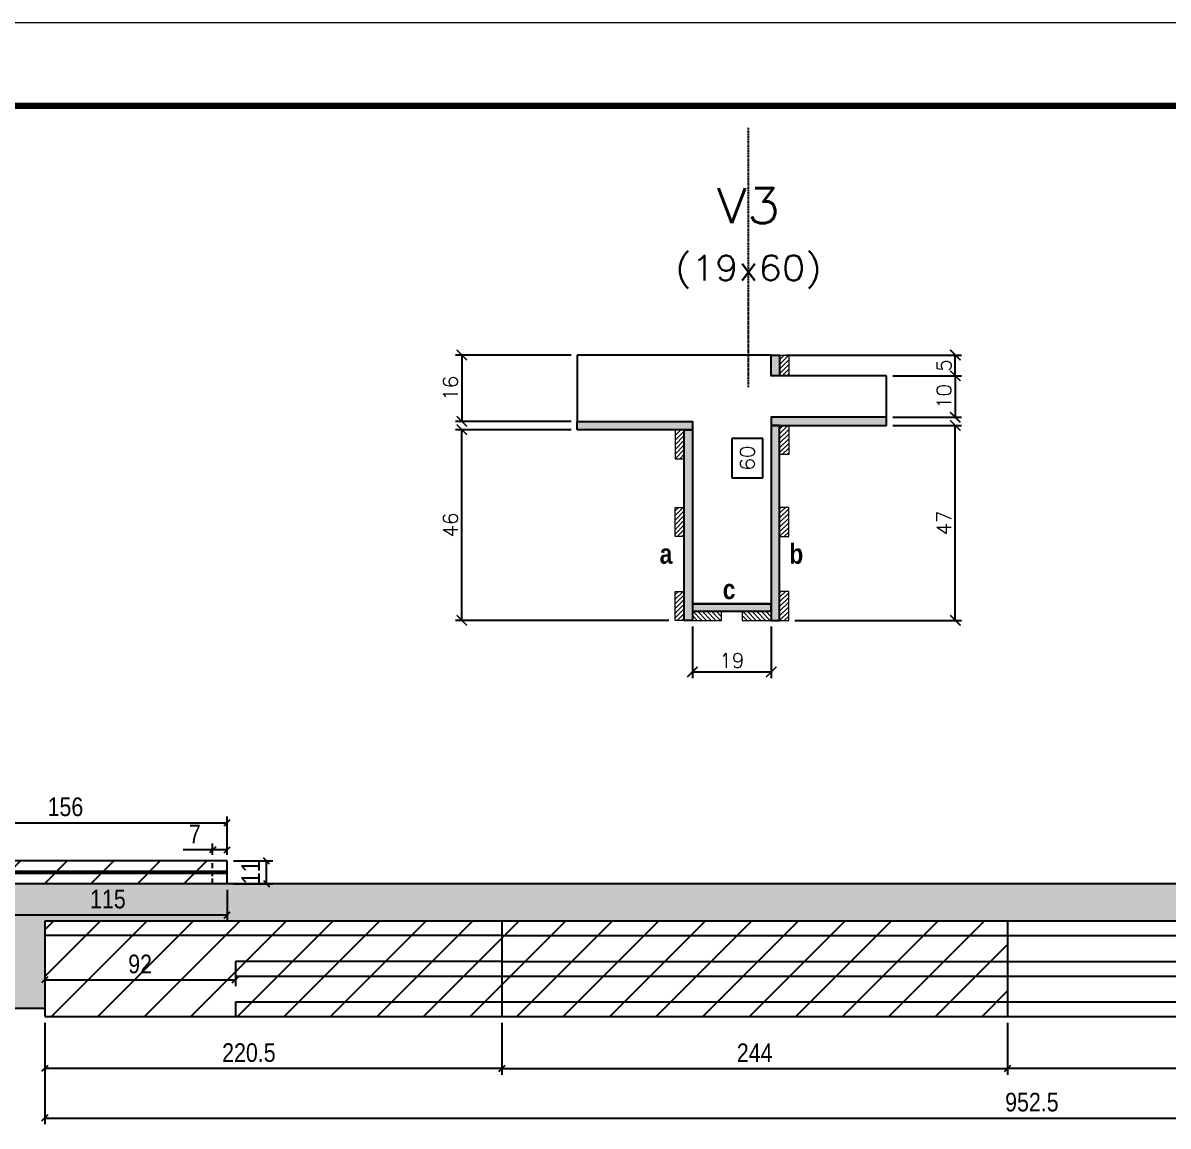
# Model space of a CAD drawing. Extents: x -10448 to -1189, y -11772 to 17235.
# Drawn here: x -5329 to -4777, y 15164 to 15696 of the extents above; entities that cross this region are included whole.
import ezdxf
from ezdxf.enums import TextEntityAlignment as Align

# ---------------------------------------------------------------- set-up
doc = ezdxf.new("R2010")
doc.units = 0
doc.linetypes.add('DASHED', pattern=[0.75, 0.5, -0.25])
doc.linetypes.add('HIDDEN', pattern=[0.375, 0.25, -0.125])
for name, color, linetype, lineweight in [('CONCRETO', 251, 'Continuous', 25), ('Folhas', 255, 'Continuous', 9), ('Hachura', 251, 'Continuous', 9), ('Madeira', 126, 'Continuous', 18), ('SARRAFO DE PRESSAO', 251, 'DASHED', 9), ('Texto Seção', 7, 'Continuous', 15)]:
    doc.layers.add(name, color=color, linetype=linetype, lineweight=lineweight)
for name, color, linetype in [('COTA', 241, 'Continuous'), ('Cota Seção (2x)', 4, 'Continuous'), ('detalhes', 4, 'Continuous'), ('Painéis', 200, 'Continuous'), ('Reaproveitamento', 251, 'Continuous'), ('SARR_2.2x7', 40, 'Continuous'), ('SARR_EDITAR', 141, 'Continuous'), ('Texto de Titulo', 7, 'Continuous'), ('Texto Qtd Sarr', 242, 'Continuous')]:
    doc.layers.add(name, color=color, linetype=linetype)
doc.styles.add('COTA TECNICA-50', font='techl___.ttf', dxfattribs={"height": 9})
doc.styles.add('Romans', font='romans.shx')
doc.styles.add('TECNICA', font='techb___.ttf', dxfattribs={"height": 10})
doc.dimstyles.new('COTA PAINEL-50', dxfattribs={"dimtxt": 9, "dimasz": 3, "dimexe": 3, "dimexo": 3, "dimgap": 3, "dimtad": 1, "dimdec": 1, "dimzin": 12, "dimdsep": 46, "dimtxsty": 'COTA TECNICA-50', "dimblk1": 'OBLIQUE', "dimblk2": 'OBLIQUE', "dimsah": 1, "dimcen": 0.9, "dimclrd": 4, "dimclre": 4, "dimclrt": 240, "dimadec": 1, "dimazin": 3, "dimtfac": 1, "dimtdec": 1, "dimtmove": 0, "dimatfit": 3, "dimfxl": 1, "dimtolj": 1, "dimtzin": 12, "dimarcsym": 0})
doc.dimstyles.new('Cota Seção (2x)', dxfattribs={"dimtxt": 7, "dimasz": 5, "dimexe": 3, "dimexo": 3, "dimgap": 2, "dimtad": 3, "dimdec": 1, "dimlfac": 0.5, "dimzin": 12, "dimdsep": 46, "dimtxsty": 'Romans', "dimblk": 'ARCHTICK', "dimcen": 0, "dimclrd": 4, "dimclre": 4, "dimclrt": 1, "dimadec": 1, "dimazin": 3, "dimtfac": 1, "dimtdec": 1, "dimtmove": 0, "dimatfit": 3, "dimldrblk": 'OBLIQUE', "dimfxl": 1, "dimtolj": 1, "dimtzin": 12, "dimarcsym": 0})
doc.dimstyles.new('Cota Seção interna', dxfattribs={"dimtxt": 7, "dimasz": 6, "dimexe": 0.18, "dimexo": 2, "dimgap": -4, "dimtad": 3, "dimdec": 1, "dimlfac": 0.5, "dimzin": 12, "dimdsep": 46, "dimtxsty": 'Romans', "dimblk": 'ARCHTICK', "dimcen": 0.09, "dimse1": 1, "dimse2": 1, "dimsd1": 1, "dimsd2": 1, "dimclrd": 180, "dimclre": 5, "dimclrt": 1, "dimadec": 0, "dimazin": 3, "dimtfac": 1, "dimtdec": 1, "dimtofl": 0, "dimtmove": 0, "dimatfit": 3, "dimldrblk": 'ARCHTICK', "dimfxl": 1, "dimtolj": 1, "dimtzin": 0, "dimarcsym": 0})
pattern_1 = [(45, (-139455.783, -9207.377), (-11.2253202, 11.2253202), [])]
pattern_2 = [(45, (3292.8503, 38459.6208), (-1.12253202, 1.12253202), [])]
pattern_3 = [(45, (3292.8503, 38500.0927), (-1.12253202, 1.12253202), [])]

# ---------------------------------------------------------------- blocks, each defined once
blk = doc.blocks.new('9999999999')
at = {"layer": 'Folhas'}
blk.add_lwpolyline([(98138.98, 34190.21), (99623.98, 34190.21), (99623.98, 35240.21), (98138.98, 35240.21)], close=True, dxfattribs=at)
at = {"layer": 'Folhas', "color": 30, "const_width": 3}
blk.add_lwpolyline([(98213.98, 34230.21), (99583.98, 34230.21), (99583.98, 35200.21), (98213.98, 35200.21)], close=True, dxfattribs=at)
blk = doc.blocks.new('_ArchTick')
at = {"color": 0, "linetype": 'ByBlock', "const_width": 0.15}
blk.add_lwpolyline([(-0.5, -0.5), (0.5, 0.5)], dxfattribs=at)
blk = doc.blocks.new('*D104')
at = {"layer": 'COTA', "color": 4, "lineweight": -2, "transparency": 16777216}
for p, q in [((-4909.79, 15501.45), (-4876.59, 15501.45)), ((-4879.59, 15407.45), (-4879.59, 15501.45)), ((-4956.99, 15407.45), (-4876.59, 15407.45))]:
    blk.add_line(p, q, dxfattribs=at)
at = {"layer": 'Defpoints', "color": 0, "transparency": 16777216}
for p in [(-4912.79, 15501.45), (-4879.59, 15501.45), (-4959.99, 15407.45)]:
    blk.add_point(p, dxfattribs=at)
at = {"layer": 'COTA', "color": 4, "lineweight": -2, "transparency": 16777216, "xscale": 5, "yscale": 5, "zscale": 5}
for p, rotation in [((-4879.59, 15501.45), 90), ((-4879.59, 15407.45), 270)]:
    blk.add_blockref('_ArchTick', p, dxfattribs=dict(at, rotation=rotation))
at = {"layer": 'COTA', "color": 1, "transparency": 16777216, "insert": (-4885.09, 15454.45), "char_height": 7, "attachment_point": 5, "rotation": 90, "style": 'Romans'}
blk.add_mtext('\\A1;47', dxfattribs=at)
blk = doc.blocks.new('_Oblique')
at = {"color": 0, "linetype": 'ByBlock', "lineweight": -2}
blk.add_line((-0.5, -0.5), (0.5, 0.5), dxfattribs=at)
blk = doc.blocks.new('*D105')
at = {"layer": 'COTA', "color": 4, "lineweight": -2, "transparency": 16777216}
for p, q in [((-4909.79, 15525.45), (-4876.59, 15525.45)), ((-4879.59, 15525.45), (-4879.59, 15505.45)), ((-4909.79, 15505.45), (-4876.59, 15505.45))]:
    blk.add_line(p, q, dxfattribs=at)
at = {"layer": 'Defpoints', "color": 0, "transparency": 16777216}
for p in [(-4912.79, 15525.45), (-4912.79, 15505.45), (-4879.59, 15505.45)]:
    blk.add_point(p, dxfattribs=at)
at = {"layer": 'COTA', "color": 4, "lineweight": -2, "transparency": 16777216, "xscale": 5, "yscale": 5, "zscale": 5}
for p, rotation in [((-4879.59, 15525.45), 90), ((-4879.59, 15505.45), 270)]:
    blk.add_blockref('_ArchTick', p, dxfattribs=dict(at, rotation=rotation))
at = {"layer": 'COTA', "color": 1, "transparency": 16777216, "insert": (-4885.09, 15515.45), "char_height": 7, "attachment_point": 5, "rotation": 90, "style": 'Romans'}
blk.add_mtext('\\A1;10', dxfattribs=at)
blk = doc.blocks.new('*D106')
at = {"layer": 'COTA', "color": 4, "lineweight": -2, "transparency": 16777216}
for p, q in [((-5064.99, 15499.45), (-5120.66, 15499.45)), ((-5117.66, 15407.45), (-5117.66, 15499.45)), ((-5017.79, 15407.45), (-5120.66, 15407.45))]:
    blk.add_line(p, q, dxfattribs=at)
at = {"layer": 'Defpoints', "color": 0, "transparency": 16777216}
for p in [(-5117.66, 15499.45), (-5061.99, 15499.45), (-5014.79, 15407.45)]:
    blk.add_point(p, dxfattribs=at)
at = {"layer": 'COTA', "color": 4, "lineweight": -2, "transparency": 16777216, "xscale": 5, "yscale": 5, "zscale": 5}
for p, rotation in [((-5117.66, 15499.45), 90), ((-5117.66, 15407.45), 270)]:
    blk.add_blockref('_ArchTick', p, dxfattribs=dict(at, rotation=rotation))
at = {"layer": 'COTA', "color": 1, "transparency": 16777216, "insert": (-5123.16, 15453.45), "char_height": 7, "attachment_point": 5, "rotation": 90, "style": 'Romans'}
blk.add_mtext('\\A1;46', dxfattribs=at)
blk = doc.blocks.new('*D107')
at = {"layer": 'Cota Seção (2x)', "color": 180, "lineweight": -2, "transparency": 16777216}
for p, q in [((-4972.39, 15495.23), (-4987.39, 15495.23)), ((-4987.39, 15495.23), (-4987.39, 15476.23)), ((-4972.39, 15476.23), (-4972.39, 15495.23)), ((-4987.39, 15476.23), (-4972.39, 15476.23))]:
    blk.add_line(p, q, dxfattribs=at)
at = {"layer": 'Defpoints', "color": 0, "transparency": 16777216}
for p in [(-4968.39, 15535.45), (-4968.39, 15535.45), (-4968.39, 15415.45)]:
    blk.add_point(p, dxfattribs=at)
at = {"layer": 'Cota Seção (2x)', "color": 1, "transparency": 16777216, "insert": (-4979.89, 15485.73), "char_height": 7, "attachment_point": 5, "rotation": 90, "style": 'Romans'}
blk.add_mtext('\\A1;60', dxfattribs=at)
blk = doc.blocks.new('*D108')
at = {"layer": 'COTA', "color": 4, "lineweight": -2, "transparency": 16777216}
for p, q in [((-5006.39, 15404.45), (-5006.39, 15379.6)), ((-4968.39, 15404.45), (-4968.39, 15379.6)), ((-5006.39, 15382.6), (-4968.39, 15382.6))]:
    blk.add_line(p, q, dxfattribs=at)
at = {"layer": 'Defpoints', "color": 0, "transparency": 16777216}
for p in [(-5006.39, 15407.45), (-4968.39, 15407.45), (-4968.39, 15382.6)]:
    blk.add_point(p, dxfattribs=at)
at = {"layer": 'COTA', "color": 4, "lineweight": -2, "transparency": 16777216, "xscale": 5, "yscale": 5, "zscale": 5, "rotation": 180}
blk.add_blockref('_ArchTick', (-5006.39, 15382.6), dxfattribs=at)
at = {"layer": 'COTA', "color": 4, "lineweight": -2, "transparency": 16777216, "xscale": 5, "yscale": 5, "zscale": 5}
blk.add_blockref('_ArchTick', (-4968.39, 15382.6), dxfattribs=at)
at = {"layer": 'COTA', "color": 1, "transparency": 16777216, "insert": (-4987.39, 15388.1), "char_height": 7, "attachment_point": 5, "style": 'Romans'}
blk.add_mtext('\\A1;19', dxfattribs=at)
blk = doc.blocks.new('*D131')
at = {"layer": 'COTA', "color": 4, "lineweight": -2, "transparency": 16777216}
for p, q in [((-5064.99, 15535.45), (-5120.66, 15535.45)), ((-5117.66, 15535.45), (-5117.66, 15503.45)), ((-5064.99, 15503.45), (-5120.66, 15503.45))]:
    blk.add_line(p, q, dxfattribs=at)
at = {"layer": 'Defpoints', "color": 0, "transparency": 16777216}
for p in [(-5061.99, 15535.45), (-5117.66, 15503.45), (-5061.99, 15503.45)]:
    blk.add_point(p, dxfattribs=at)
at = {"layer": 'COTA', "color": 4, "lineweight": -2, "transparency": 16777216, "xscale": 5, "yscale": 5, "zscale": 5}
for p, rotation in [((-5117.66, 15535.45), 90), ((-5117.66, 15503.45), 270)]:
    blk.add_blockref('_ArchTick', p, dxfattribs=dict(at, rotation=rotation))
at = {"layer": 'COTA', "color": 1, "transparency": 16777216, "insert": (-5123.16, 15519.45), "char_height": 7, "attachment_point": 5, "rotation": 90, "style": 'Romans'}
blk.add_mtext('\\A1;16', dxfattribs=at)
blk = doc.blocks.new('*D132')
at = {"layer": 'COTA', "color": 4, "lineweight": -2, "transparency": 16777216}
for p, q in [((-4961.39, 15535.45), (-4876.59, 15535.45)), ((-4879.59, 15525.45), (-4879.59, 15535.45)), ((-4909.79, 15525.45), (-4876.59, 15525.45))]:
    blk.add_line(p, q, dxfattribs=at)
at = {"layer": 'Defpoints', "color": 0, "transparency": 16777216}
for p in [(-4964.39, 15535.45), (-4879.59, 15535.45), (-4912.79, 15525.45)]:
    blk.add_point(p, dxfattribs=at)
at = {"layer": 'COTA', "color": 4, "lineweight": -2, "transparency": 16777216, "xscale": 5, "yscale": 5, "zscale": 5}
for p, rotation in [((-4879.59, 15535.45), 90), ((-4879.59, 15525.45), 270)]:
    blk.add_blockref('_ArchTick', p, dxfattribs=dict(at, rotation=rotation))
at = {"layer": 'COTA', "color": 1, "transparency": 16777216, "insert": (-4885.09, 15530.45), "char_height": 7, "attachment_point": 5, "rotation": 90, "style": 'Romans'}
blk.add_mtext('\\A1;5', dxfattribs=at)
blk = doc.blocks.new('titulo1')
at = {"layer": 'Defpoints', "color": 252, "linetype": 'HIDDEN', "ltscale": 2}
blk.add_line((0, 0), (0, 125), dxfattribs=at)
at = {"layer": 'Defpoints', "style": 'Romans', "oblique": 15}
blk.add_attdef('FOLHA', text='', height=10, dxfattribs=at).set_placement((0, 15.58), align=Align.MIDDLE_CENTER)
at = {"layer": 'Texto Qtd Sarr', "color": 3, "style": 'Romans', "oblique": 15}
for tag, height, p in [('TITULO', 17, (0, 71.45)), ('SEÇÃO', 12, (0, 41.55))]:
    blk.add_attdef(tag, text='', height=height, dxfattribs=at).set_placement(p, align=Align.MIDDLE_CENTER)
blk = doc.blocks.new('*D113')
at = {"layer": 'COTA', "color": 4, "linetype": 'ByBlock', "lineweight": -2, "transparency": 16777216}
for p, q in [((-5098.4, 15213.41), (-5098.4, 15188.32)), ((-4854.4, 15213.41), (-4854.4, 15188.32)), ((-5098.4, 15191.32), (-4854.4, 15191.32))]:
    blk.add_line(p, q, dxfattribs=at)
at = {"layer": 'Defpoints', "color": 0, "linetype": 'ByBlock', "transparency": 16777216}
for p in [(-5098.4, 15216.41), (-4854.4, 15216.41), (-4854.4, 15191.32)]:
    blk.add_point(p, dxfattribs=at)
at = {"layer": 'COTA', "color": 4, "linetype": 'ByBlock', "lineweight": -2, "transparency": 16777216, "xscale": 3, "yscale": 3, "zscale": 3, "rotation": 180}
blk.add_blockref('_Oblique', (-5098.4, 15191.32), dxfattribs=at)
at = {"layer": 'COTA', "color": 4, "linetype": 'ByBlock', "lineweight": -2, "transparency": 16777216, "xscale": 3, "yscale": 3, "zscale": 3}
blk.add_blockref('_Oblique', (-4854.4, 15191.32), dxfattribs=at)
at = {"layer": 'COTA', "color": 240, "linetype": 'ByBlock', "transparency": 16777216, "insert": (-4976.4, 15198.89), "char_height": 9, "attachment_point": 5, "style": 'COTA TECNICA-50'}
blk.add_mtext('\\A1;244', dxfattribs=at)
blk = doc.blocks.new('*D114')
at = {"layer": 'COTA', "color": 4, "linetype": 'ByBlock', "lineweight": -2, "transparency": 16777216}
for p, q in [((-5318.9, 15213.41), (-5318.9, 15188.32)), ((-5098.4, 15213.41), (-5098.4, 15188.32)), ((-5098.4, 15191.32), (-5318.9, 15191.32))]:
    blk.add_line(p, q, dxfattribs=at)
at = {"layer": 'Defpoints', "color": 0, "linetype": 'ByBlock', "transparency": 16777216}
for p in [(-5318.9, 15216.41), (-5098.4, 15216.41), (-5318.9, 15191.32)]:
    blk.add_point(p, dxfattribs=at)
at = {"layer": 'COTA', "color": 4, "linetype": 'ByBlock', "lineweight": -2, "transparency": 16777216, "xscale": 3, "yscale": 3, "zscale": 3, "rotation": 180}
blk.add_blockref('_Oblique', (-5318.9, 15191.32), dxfattribs=at)
at = {"layer": 'COTA', "color": 4, "linetype": 'ByBlock', "lineweight": -2, "transparency": 16777216, "xscale": 3, "yscale": 3, "zscale": 3}
blk.add_blockref('_Oblique', (-5098.4, 15191.32), dxfattribs=at)
at = {"layer": 'COTA', "color": 240, "linetype": 'ByBlock', "transparency": 16777216, "insert": (-5220.4, 15198.92), "char_height": 9, "attachment_point": 5, "style": 'COTA TECNICA-50'}
blk.add_mtext('\\A1;220.5', dxfattribs=at)
blk = doc.blocks.new('*D117')
at = {"layer": 'COTA', "color": 4, "linetype": 'ByBlock', "lineweight": -2, "transparency": 16777216}
for p, q in [((-5237.9, 15294.41), (-5237.9, 15299.79)), ((-5230.9, 15294.41), (-5230.9, 15299.79)), ((-5237.9, 15296.79), (-5252.06, 15296.79)), ((-5230.9, 15296.79), (-5237.9, 15296.79))]:
    blk.add_line(p, q, dxfattribs=at)
at = {"layer": 'Defpoints', "color": 0, "linetype": 'ByBlock', "transparency": 16777216}
for p in [(-5237.9, 15296.79), (-5237.9, 15291.41), (-5230.9, 15291.41)]:
    blk.add_point(p, dxfattribs=at)
at = {"layer": 'COTA', "color": 4, "linetype": 'ByBlock', "lineweight": -2, "transparency": 16777216, "xscale": 3, "yscale": 3, "zscale": 3, "rotation": 180}
blk.add_blockref('_Oblique', (-5237.9, 15296.79), dxfattribs=at)
at = {"layer": 'COTA', "color": 4, "linetype": 'ByBlock', "lineweight": -2, "transparency": 16777216, "xscale": 3, "yscale": 3, "zscale": 3}
blk.add_blockref('_Oblique', (-5230.9, 15296.79), dxfattribs=at)
at = {"layer": 'COTA', "color": 240, "linetype": 'ByBlock', "transparency": 16777216, "insert": (-5246.48, 15304.36), "char_height": 9, "attachment_point": 5, "style": 'COTA TECNICA-50'}
blk.add_mtext('\\A1;7', dxfattribs=at)
blk = doc.blocks.new('*D119')
at = {"layer": 'COTA', "color": 4, "linetype": 'ByBlock', "lineweight": -2, "transparency": 16777216}
for p, q in [((-5386.94, 15294.41), (-5386.94, 15312.88)), ((-5386.94, 15309.88), (-5230.9, 15309.88)), ((-5230.9, 15294.41), (-5230.9, 15312.88))]:
    blk.add_line(p, q, dxfattribs=at)
at = {"layer": 'Defpoints', "color": 0, "linetype": 'ByBlock', "transparency": 16777216}
for p in [(-5230.9, 15309.88), (-5386.94, 15291.41), (-5230.9, 15291.41)]:
    blk.add_point(p, dxfattribs=at)
at = {"layer": 'COTA', "color": 4, "linetype": 'ByBlock', "lineweight": -2, "transparency": 16777216, "xscale": 3, "yscale": 3, "zscale": 3, "rotation": 180}
blk.add_blockref('_Oblique', (-5386.94, 15309.88), dxfattribs=at)
at = {"layer": 'COTA', "color": 4, "linetype": 'ByBlock', "lineweight": -2, "transparency": 16777216, "xscale": 3, "yscale": 3, "zscale": 3}
blk.add_blockref('_Oblique', (-5230.9, 15309.88), dxfattribs=at)
at = {"layer": 'COTA', "color": 240, "linetype": 'ByBlock', "transparency": 16777216, "insert": (-5308.92, 15317.48), "char_height": 9, "attachment_point": 5, "style": 'COTA TECNICA-50'}
blk.add_mtext('\\A1;156', dxfattribs=at)
blk = doc.blocks.new('*D101')
at = {"layer": 'COTA', "color": 4, "linetype": 'ByBlock', "lineweight": -2, "transparency": 16777216}
for p, q in [((-4854.4, 15213.41), (-4854.4, 15188.32)), ((-4610.4, 15213.41), (-4610.4, 15188.32)), ((-4610.4, 15191.32), (-4854.4, 15191.32))]:
    blk.add_line(p, q, dxfattribs=at)
at = {"layer": 'Defpoints', "color": 0, "linetype": 'ByBlock', "transparency": 16777216}
for p in [(-4854.4, 15216.41), (-4610.4, 15216.41), (-4854.4, 15191.32)]:
    blk.add_point(p, dxfattribs=at)
at = {"layer": 'COTA', "color": 4, "linetype": 'ByBlock', "lineweight": -2, "transparency": 16777216, "xscale": 3, "yscale": 3, "zscale": 3, "rotation": 180}
blk.add_blockref('_Oblique', (-4854.4, 15191.32), dxfattribs=at)
at = {"layer": 'COTA', "color": 4, "linetype": 'ByBlock', "lineweight": -2, "transparency": 16777216, "xscale": 3, "yscale": 3, "zscale": 3}
blk.add_blockref('_Oblique', (-4610.4, 15191.32), dxfattribs=at)
at = {"layer": 'COTA', "color": 240, "linetype": 'ByBlock', "transparency": 16777216, "insert": (-4732.4, 15198.89), "char_height": 9, "attachment_point": 5, "style": 'COTA TECNICA-50'}
blk.add_mtext('\\A1;244', dxfattribs=at)
blk = doc.blocks.new('*D122')
at = {"layer": 'COTA', "color": 4, "linetype": 'ByBlock', "lineweight": -2, "transparency": 16777216}
for p, q in [((-5318.9, 15213.41), (-5318.9, 15164.4)), ((-4366.4, 15213.41), (-4366.4, 15164.4)), ((-5318.9, 15167.4), (-4366.4, 15167.4))]:
    blk.add_line(p, q, dxfattribs=at)
at = {"layer": 'Defpoints', "color": 0, "linetype": 'ByBlock', "transparency": 16777216}
for p in [(-5318.9, 15216.41), (-4366.4, 15216.41), (-4366.4, 15167.4)]:
    blk.add_point(p, dxfattribs=at)
at = {"layer": 'COTA', "color": 4, "linetype": 'ByBlock', "lineweight": -2, "transparency": 16777216, "xscale": 3, "yscale": 3, "zscale": 3, "rotation": 180}
blk.add_blockref('_Oblique', (-5318.9, 15167.4), dxfattribs=at)
at = {"layer": 'COTA', "color": 4, "linetype": 'ByBlock', "lineweight": -2, "transparency": 16777216, "xscale": 3, "yscale": 3, "zscale": 3}
blk.add_blockref('_Oblique', (-4366.4, 15167.4), dxfattribs=at)
at = {"layer": 'COTA', "color": 240, "linetype": 'ByBlock', "transparency": 16777216, "insert": (-4842.65, 15175.03), "char_height": 9, "attachment_point": 5, "style": 'COTA TECNICA-50'}
blk.add_mtext('\\A1;952.5', dxfattribs=at)
blk = doc.blocks.new('*D126')
at = {"layer": 'COTA', "color": 4, "linetype": 'ByBlock', "lineweight": -2, "transparency": 16777216}
for p, q in [((-5230.9, 15277.41), (-5230.9, 15262.37)), ((-5345.94, 15272.41), (-5345.94, 15262.37)), ((-5345.94, 15265.37), (-5230.9, 15265.37))]:
    blk.add_line(p, q, dxfattribs=at)
at = {"layer": 'Defpoints', "color": 0, "linetype": 'ByBlock', "transparency": 16777216}
for p in [(-5230.9, 15280.41), (-5345.94, 15275.41), (-5230.9, 15265.37)]:
    blk.add_point(p, dxfattribs=at)
at = {"layer": 'COTA', "color": 4, "linetype": 'ByBlock', "lineweight": -2, "transparency": 16777216, "xscale": 3, "yscale": 3, "zscale": 3, "rotation": 180}
blk.add_blockref('_Oblique', (-5345.94, 15265.37), dxfattribs=at)
at = {"layer": 'COTA', "color": 4, "linetype": 'ByBlock', "lineweight": -2, "transparency": 16777216, "xscale": 3, "yscale": 3, "zscale": 3}
blk.add_blockref('_Oblique', (-5230.9, 15265.37), dxfattribs=at)
at = {"layer": 'COTA', "color": 240, "linetype": 'ByBlock', "transparency": 16777216, "insert": (-5288.42, 15272.97), "char_height": 9, "attachment_point": 5, "style": 'COTA TECNICA-50'}
blk.add_mtext('\\A1;115', dxfattribs=at)
blk = doc.blocks.new('*D127')
at = {"layer": 'COTA', "color": 4, "linetype": 'ByBlock', "lineweight": -2, "transparency": 16777216}
for p, q in [((-5227.9, 15291.41), (-5208.93, 15291.41)), ((-5211.93, 15280.41), (-5211.93, 15291.41)), ((-5227.9, 15280.41), (-5208.93, 15280.41))]:
    blk.add_line(p, q, dxfattribs=at)
at = {"layer": 'Defpoints', "color": 0, "linetype": 'ByBlock', "transparency": 16777216}
for p in [(-5230.9, 15291.41), (-5211.93, 15291.41), (-5230.9, 15280.41)]:
    blk.add_point(p, dxfattribs=at)
at = {"layer": 'COTA', "color": 4, "linetype": 'ByBlock', "lineweight": -2, "transparency": 16777216, "xscale": 3, "yscale": 3, "zscale": 3}
for p, rotation in [((-5211.93, 15291.41), 90), ((-5211.93, 15280.41), 270)]:
    blk.add_blockref('_Oblique', p, dxfattribs=dict(at, rotation=rotation))
at = {"layer": 'COTA', "color": 240, "linetype": 'ByBlock', "transparency": 16777216, "insert": (-5219.48, 15285.91), "char_height": 9, "attachment_point": 5, "rotation": 90, "style": 'COTA TECNICA-50'}
blk.add_mtext('\\A1;11', dxfattribs=at)
blk = doc.blocks.new('*D128')
at = {"layer": 'COTA', "color": 4, "linetype": 'ByBlock', "lineweight": -2, "transparency": 16777216}
for p, q in [((-5318.9, 15236.41), (-5318.9, 15231.1)), ((-5318.9, 15234.1), (-5226.9, 15234.1)), ((-5226.9, 15236.41), (-5226.9, 15231.1))]:
    blk.add_line(p, q, dxfattribs=at)
at = {"layer": 'Defpoints', "color": 0, "linetype": 'ByBlock', "transparency": 16777216}
for p in [(-5318.9, 15239.41), (-5226.9, 15239.41), (-5226.9, 15234.1)]:
    blk.add_point(p, dxfattribs=at)
at = {"layer": 'COTA', "color": 4, "linetype": 'ByBlock', "lineweight": -2, "transparency": 16777216, "xscale": 3, "yscale": 3, "zscale": 3, "rotation": 180}
blk.add_blockref('_Oblique', (-5318.9, 15234.1), dxfattribs=at)
at = {"layer": 'COTA', "color": 4, "linetype": 'ByBlock', "lineweight": -2, "transparency": 16777216, "xscale": 3, "yscale": 3, "zscale": 3}
blk.add_blockref('_Oblique', (-5226.9, 15234.1), dxfattribs=at)
at = {"layer": 'COTA', "color": 240, "linetype": 'ByBlock', "transparency": 16777216, "insert": (-5272.9, 15241.68), "char_height": 9, "attachment_point": 5, "style": 'COTA TECNICA-50'}
blk.add_mtext('\\A1;92', dxfattribs=at)

msp = doc.modelspace()

# ---------------------------------------------------------------- hatches: boundary and pattern name
at = {"layer": 'COTA', "linetype": 'ByBlock'}
h = msp.add_hatch(dxfattribs=at)
h.set_pattern_fill('AR-CONC', color=256, scale=0.03)
h.set_pattern_definition([(50, (-139455.7827, -9207.3767), (5.46554007, -0.47817257), [0.5715, -6.2865]), (355, (-139455.7827, -9207.3767), (-1.05730264, 5.73170536), [0.4572, -5.02921753]), (100.4514447, (-139455.327, -9207.4165), (4.40823741, 5.25353256), [0.48570026, -5.34270734]), (46.1842, (-139455.783, -9205.8527), (8.13237123, -1.26126984), [0.85725, -9.42975]), (96.6355576, (-139455.105, -9205.958), (7.122124, 7.42278374), [0.7285507, -8.01406824]), (351.184151, (-139455.783, -9205.853), (7.122124, 7.42278374), [0.685799, -7.54379196]), (21, (-139455.0207, -9206.2337), (4.54843174, -3.06795595), [0.5715, -6.2865]), (326, (-139455.0207, -9206.2337), (1.85406085, 5.52563898), [0.4572, -5.0292]), (71.451445, (-139454.6417, -9206.4893), (6.40249258, 2.45768307), [0.48570026, -5.34269813]), (37.5, (-139455.7827, -9207.3767), (0.092658098, 2.536651166), [0, -4.96824, 0, -5.1054, 0, -5.04825]), (7.5, (-139455.7827, -9207.3767), (2.004589875, 3.005417245), [0, -2.91084, 0, -4.85394, 0, -1.92405]), (327.5, (-139457.482, -9207.3767), (4.067717855, -0.17186232), [0, -1.905, 0, -5.9436, 0, -7.8867]), (317.5, (-139458.244, -9207.3767), (4.44387544, 0.76279473), [0, -2.4765, 0, -3.94716, 0, -5.6007])])
h.paths.add_polyline_path([(-5318.9, 15262.41), (-4854.4, 15262.41), (-4366.4, 15262.41), (-4366.4, 15280.41), (-4854.4, 15280.41), (-5242.4, 15280.41), (-5345.94, 15280.41), (-5345.94, 15275.41), (-5508.94, 15275.41), (-5508.94, 15263.41), (-5345.94, 15263.41), (-5345.94, 15220.41), (-5318.9, 15220.41)])
at = {"layer": 'Hachura'}
h = msp.add_hatch(color=256, dxfattribs=at)
h.dxf.hatch_style = 1
h.paths.add_polyline_path([(-4968.39, 15535.45), (-4964.39, 15535.45), (-4964.39, 15525.45), (-4968.39, 15525.45)])
h = msp.add_hatch(dxfattribs=at)
h.set_pattern_fill('ANSI31', color=256, scale=0.5, angle=360, style=0)
h.set_pattern_definition([(45, (3292.8503, 38500.0694), (-1.12253202, 1.12253202), [])])
h.paths.add_polyline_path([(-4964.39, 15535.45), (-4959.99, 15535.45), (-4959.99, 15525.45), (-4964.39, 15525.45)])
h = msp.add_hatch(color=256, dxfattribs=at)
h.dxf.hatch_style = 1
h.paths.add_polyline_path([(-5061.99, 15499.45), (-5061.99, 15503.45), (-5006.39, 15503.45), (-5006.39, 15499.45)])
h = msp.add_hatch(color=256, dxfattribs=at)
h.dxf.hatch_style = 1
h.paths.add_polyline_path([(-4912.79, 15501.45), (-4912.79, 15505.45), (-4968.39, 15505.45), (-4968.39, 15501.45)])
h = msp.add_hatch(dxfattribs=at)
h.set_pattern_fill('ANSI31', color=256, scale=0.5, angle=360, style=0)
h.set_pattern_definition([(45, (3292.8503, 38460.0694), (-1.12253202, 1.12253202), [])])
h.paths.add_polyline_path([(-5010.39, 15499.45), (-5014.79, 15499.45), (-5014.79, 15485.45), (-5010.39, 15485.45)])
h = msp.add_hatch(color=256, dxfattribs=at)
h.dxf.hatch_style = 1
h.paths.add_polyline_path([(-5010.39, 15499.45), (-5006.39, 15499.45), (-5006.39, 15407.45), (-5010.39, 15407.45)])
h = msp.add_hatch(color=256, dxfattribs=at)
h.dxf.hatch_style = 1
h.paths.add_polyline_path([(-4964.39, 15501.45), (-4968.39, 15501.45), (-4968.39, 15407.45), (-4964.39, 15407.45)])
h = msp.add_hatch(dxfattribs=at)
h.set_pattern_fill('ANSI31', color=256, scale=0.5, angle=360, style=0)
h.set_pattern_definition([(45, (3292.8503, 38462.0694), (-1.12253202, 1.12253202), [])])
h.paths.add_polyline_path([(-4964.39, 15501.45), (-4959.99, 15501.45), (-4959.99, 15487.45), (-4964.39, 15487.45)])
h = msp.add_hatch(dxfattribs=at)
h.set_pattern_fill('ANSI31', color=256, scale=0.5, angle=360, style=0)
h.set_pattern_definition(pattern_3)
h.paths.add_polyline_path([(-5010.39, 15447.92), (-5014.79, 15447.92), (-5014.79, 15461.92), (-5010.39, 15461.92)])
h = msp.add_hatch(dxfattribs=at)
h.set_pattern_fill('ANSI31', color=256, scale=0.5, angle=360, style=0)
h.set_pattern_definition(pattern_3)
h.paths.add_polyline_path([(-4964.39, 15447.92), (-4959.99, 15447.92), (-4959.99, 15461.92), (-4964.39, 15461.92)])
h = msp.add_hatch(dxfattribs=at)
h.set_pattern_fill('ANSI31', color=256, scale=0.5, angle=360, style=0)
h.set_pattern_definition(pattern_2)
h.paths.add_polyline_path([(-5010.39, 15407.45), (-5014.79, 15407.45), (-5014.79, 15421.45), (-5010.39, 15421.45)])
h = msp.add_hatch(dxfattribs=at)
h.set_pattern_fill('ANSI31', color=256, scale=0.5, angle=360, style=0)
h.set_pattern_definition(pattern_2)
h.paths.add_polyline_path([(-4964.39, 15407.45), (-4959.99, 15407.45), (-4959.99, 15421.45), (-4964.39, 15421.45)])
h = msp.add_hatch(color=256, dxfattribs=at)
h.dxf.hatch_style = 1
h.paths.add_polyline_path([(-4968.39, 15411.85), (-4968.39, 15415.45), (-5006.39, 15415.45), (-5006.39, 15411.85)])
h = msp.add_hatch(dxfattribs=at)
h.set_pattern_fill('ANSI31', color=256, scale=0.5, angle=270, style=0)
h.set_pattern_definition([(315, (17926.2267, 7177.8055), (1.12253202, 1.12253202), [])])
h.paths.add_polyline_path([(-4992.39, 15407.45), (-4992.39, 15411.85), (-5006.39, 15411.85), (-5006.39, 15407.45)])
h = msp.add_hatch(dxfattribs=at)
h.set_pattern_fill('ANSI31', color=256, scale=0.5, angle=270, style=0)
h.set_pattern_definition([(315, (17950.2267, 7177.8055), (1.12253202, 1.12253202), [])])
h.paths.add_polyline_path([(-4968.39, 15407.45), (-4968.39, 15411.85), (-4982.39, 15411.85), (-4982.39, 15407.45)])
at = {"layer": 'Reaproveitamento', "linetype": 'ByBlock'}
h = msp.add_hatch(dxfattribs=at)
h.set_pattern_fill('ANSI31', color=256, scale=5)
h.set_pattern_definition(pattern_1)
h.paths.add_polyline_path([(-5345.94, 15275.41), (-5345.94, 15280.41), (-5230.9, 15280.41), (-5230.9, 15291.41), (-5386.94, 15291.41), (-5386.94, 15275.41)])
h = msp.add_hatch(dxfattribs=at)
h.set_pattern_fill('ANSI31', color=256, scale=5)
h.set_pattern_definition(pattern_1)
h.paths.add_polyline_path([(-5318.9, 15262.41), (-5318.9, 15216.41), (-5098.4, 15216.41), (-5098.4, 15262.41)])
h = msp.add_hatch(dxfattribs=at)
h.set_pattern_fill('ANSI31', color=256, scale=5)
h.set_pattern_definition(pattern_1)
h.paths.add_polyline_path([(-5098.4, 15262.41), (-5098.4, 15216.41), (-4854.4, 15216.41), (-4854.4, 15262.41)])

# ---------------------------------------------------------------- linework, layer by layer
at = {"layer": 'CONCRETO'}
for p, q in [((-4968.39, 15535.45), (-5061.99, 15535.45)), ((-5061.99, 15535.45), (-5061.99, 15503.45)), ((-4912.79, 15525.45), (-4968.39, 15525.45)), ((-4912.79, 15505.45), (-4912.79, 15525.45)), ((-5061.99, 15503.45), (-5006.39, 15503.45)), ((-5006.39, 15503.45), (-5006.39, 15415.45)), ((-4912.79, 15505.45), (-4968.39, 15505.45)), ((-4968.39, 15505.45), (-4968.39, 15415.45)), ((-5006.39, 15415.45), (-4968.39, 15415.45)), ((-5006.39, 15407.45), (-5006.39, 15407.45))]:
    msp.add_line(p, q, dxfattribs=at)
at = {"layer": 'COTA', "linetype": 'ByBlock'}
msp.add_line((-5345.94, 15220.41), (-5318.9, 15220.41), dxfattribs=at)
msp.add_lwpolyline([(-4366.4, 15280.41), (-4854.4, 15280.41), (-5242.4, 15280.41)], dxfattribs=at)
at = {"layer": 'Madeira'}
for points in [[(-4964.39, 15535.45), (-4959.99, 15535.45), (-4959.99, 15525.45), (-4964.39, 15525.45)], [(-5010.39, 15499.45), (-5014.79, 15499.45), (-5014.79, 15485.45), (-5010.39, 15485.45)], [(-4964.39, 15501.45), (-4959.99, 15501.45), (-4959.99, 15487.45), (-4964.39, 15487.45)], [(-5010.39, 15447.92), (-5014.79, 15447.92), (-5014.79, 15461.92), (-5010.39, 15461.92)], [(-4964.39, 15447.92), (-4959.99, 15447.92), (-4959.99, 15461.92), (-4964.39, 15461.92)], [(-5010.39, 15407.45), (-5014.79, 15407.45), (-5014.79, 15421.45), (-5010.39, 15421.45)], [(-4964.39, 15407.45), (-4959.99, 15407.45), (-4959.99, 15421.45), (-4964.39, 15421.45)], [(-4992.39, 15407.45), (-4992.39, 15411.85), (-5006.39, 15411.85), (-5006.39, 15407.45)], [(-4968.39, 15407.45), (-4968.39, 15411.85), (-4982.39, 15411.85), (-4982.39, 15407.45)]]:
    msp.add_lwpolyline(points, close=True, dxfattribs=at)
at = {"layer": 'Painéis', "linetype": 'Continuous'}
for p, q in [((-5230.9, 15291.41), (-5508.94, 15291.41)), ((-5230.9, 15280.41), (-5230.9, 15291.41)), ((-5318.9, 15262.41), (-5318.9, 15216.41)), ((-5098.4, 15262.41), (-5098.4, 15216.41)), ((-4854.4, 15262.41), (-4854.4, 15216.41))]:
    msp.add_line(p, q, dxfattribs=at)
at = {"layer": 'Painéis'}
for points in [[(-4968.39, 15535.45), (-4964.39, 15535.45), (-4964.39, 15525.45), (-4968.39, 15525.45)], [(-5061.99, 15499.45), (-5061.99, 15503.45), (-5006.39, 15503.45), (-5006.39, 15499.45)], [(-4912.79, 15501.45), (-4912.79, 15505.45), (-4968.39, 15505.45), (-4968.39, 15501.45)], [(-5010.39, 15499.45), (-5006.39, 15499.45), (-5006.39, 15407.45), (-5010.39, 15407.45)], [(-4964.39, 15501.45), (-4968.39, 15501.45), (-4968.39, 15407.45), (-4964.39, 15407.45)], [(-4968.39, 15411.85), (-4968.39, 15415.45), (-5006.39, 15415.45), (-5006.39, 15411.85)]]:
    msp.add_lwpolyline(points, close=True, dxfattribs=at)
at = {"layer": 'Painéis', "linetype": 'Continuous'}
for points in [[(-5230.9, 15280.41), (-5345.94, 15280.41)], [(-4366.4, 15262.41), (-4854.4, 15262.41), (-5318.9, 15262.41)], [(-5318.9, 15216.41), (-4854.4, 15216.41), (-4366.4, 15216.41)]]:
    msp.add_lwpolyline(points, dxfattribs=at)
at = {"layer": 'SARR_2.2x7', "linetype": 'HIDDEN', "ltscale": 10}
msp.add_line((-5237.9, 15280.41), (-5237.9, 15291.41), dxfattribs=at)
at = {"layer": 'SARR_2.2x7', "linetype": 'Continuous'}
for p, q in [((-5098.4, 15255.41), (-4854.4, 15255.41)), ((-4854.4, 15255.41), (-4610.4, 15255.41)), ((-5226.9, 15242.91), (-5226.9, 15235.91)), ((-5098.4, 15242.91), (-4854.4, 15242.91)), ((-4854.4, 15242.91), (-4610.4, 15242.91)), ((-5098.4, 15235.91), (-4854.4, 15235.91)), ((-4854.4, 15235.91), (-4610.4, 15235.91)), ((-5226.9, 15223.41), (-5226.9, 15216.41)), ((-5098.4, 15223.41), (-4854.4, 15223.41)), ((-4854.4, 15223.41), (-4610.4, 15223.41))]:
    msp.add_line(p, q, dxfattribs=at)
for points in [[(-5098.4, 15255.41), (-5318.9, 15255.41)], [(-5098.4, 15242.91), (-5226.9, 15242.91)], [(-5226.9, 15235.91), (-5098.4, 15235.91)], [(-5226.9, 15223.41), (-5098.4, 15223.41)]]:
    msp.add_lwpolyline(points, dxfattribs=at)
at = {"layer": 'SARR_EDITAR', "linetype": 'Continuous'}
msp.add_line((-5230.9, 15286.41), (-5501.94, 15286.41), dxfattribs=at)
msp.add_lwpolyline([(-5230.9, 15285.41), (-5345.94, 15285.41)], dxfattribs=at)

# ---------------------------------------------------------------- block references
at = {"layer": 'SARRAFO DE PRESSAO', "color": 6, "linetype": 'ByBlock'}
msp.add_blockref('9999999999', (-103818.76, -19544.55), dxfattribs=at)
at = {"layer": 'Texto Seção'}
ref = msp.add_blockref('titulo1', (-4979.39, 15519.98), dxfattribs=at)
ref.add_attrib('TITULO', 'V3', dxfattribs={"layer": 'Texto de Titulo', "color": 7, "height": 17, "style": 'Romans', "width": 1.1}).set_placement((-4979.39, 15607.48), align=Align.MIDDLE_CENTER)
ref.add_attrib('SEÇÃO', '(19x60)', dxfattribs={"layer": 'Texto de Titulo', "color": 7, "height": 12, "style": 'Romans', "width": 1.1}).set_placement((-4979.39, 15577.48), align=Align.MIDDLE_CENTER)

# ---------------------------------------------------------------- texts
at = {"layer": 'detalhes', "style": 'TECNICA'}
for s, p in [('a', (-5022.22, 15434.79)), ('b', (-4959.68, 15434.77)), ('c', (-4991.79, 15417.68))]:
    msp.add_text(s, height=9.6, dxfattribs=at).set_placement(p)

# ---------------------------------------------------------------- dimensions: what is measured, and where the dimension line sits
at = {"layer": 'COTA'}
for base, p1, p2, picture, middle in [((-5117.66, 15503.45), (-5061.99, 15535.45), (-5061.99, 15503.45), '*D131', (-5123.16, 15519.45)), ((-4879.59, 15535.45), (-4912.79, 15525.45), (-4964.39, 15535.45), '*D132', (-4885.09, 15530.45)), ((-4879.59, 15505.45), (-4912.79, 15525.45), (-4912.79, 15505.45), '*D105', (-4885.09, 15515.45)), ((-4879.59, 15501.45), (-4959.99, 15407.45), (-4912.79, 15501.45), '*D104', (-4885.09, 15454.45)), ((-5117.66, 15499.45), (-5014.79, 15407.45), (-5061.99, 15499.45), '*D106', (-5123.16, 15453.45))]:
    dim = msp.add_linear_dim(base=base, p1=p1, p2=p2, angle=90, dimstyle='Cota Seção (2x)', dxfattribs=at)
    dim.commit()
    dim.dimension.update_dxf_attribs({"geometry": picture, "text_midpoint": middle})
dim = msp.add_linear_dim(base=(-4968.39, 15382.6), p1=(-5006.39, 15407.45), p2=(-4968.39, 15407.45), dimstyle='Cota Seção (2x)', dxfattribs=at)
dim.commit()
dim.dimension.update_dxf_attribs({"geometry": '*D108', "text_midpoint": (-4987.39, 15388.1)})
at = {"layer": 'COTA', "linetype": 'ByBlock'}
for base, p1, p2, override, picture, middle in [((-5230.9, 15309.88), (-5386.94, 15291.41), (-5230.9, 15291.41), {"dimtmove": 1}, '*D119', (-5308.92, 15317.48)), ((-4366.4, 15167.4), (-5318.9, 15216.41), (-4366.4, 15216.41), {"dimarcsym": 1}, '*D122', (-4842.65, 15175.03)), ((-4854.4, 15191.32), (-5098.4, 15216.41), (-4854.4, 15216.41), {"dimarcsym": 1}, '*D113', (-4976.4, 15198.89))]:
    dim = msp.add_linear_dim(base=base, p1=p1, p2=p2, dimstyle='COTA PAINEL-50', override=override, dxfattribs=at)
    dim.commit()
    dim.dimension.update_dxf_attribs({"geometry": picture, "text_midpoint": middle})
dim = msp.add_linear_dim(base=(-5237.9, 15296.79), p1=(-5230.9, 15291.41), p2=(-5237.9, 15291.41), dimstyle='COTA PAINEL-50', dxfattribs=at)
dim.commit()
dim.dimension.update_dxf_attribs({"geometry": '*D117', "text_midpoint": (-5246.48, 15296.79), "dimtype": 160})
dim = msp.add_linear_dim(base=(-5211.93, 15291.41), p1=(-5230.9, 15280.41), p2=(-5230.9, 15291.41), angle=90, dimstyle='COTA PAINEL-50', dxfattribs=at)
dim.commit()
dim.dimension.update_dxf_attribs({"geometry": '*D127', "text_midpoint": (-5219.48, 15285.91)})
for base, p1, p2, picture, middle in [((-5230.9, 15265.37), (-5345.94, 15275.41), (-5230.9, 15280.41), '*D126', (-5288.42, 15272.97)), ((-5226.9, 15234.1), (-5318.9, 15239.41), (-5226.9, 15239.41), '*D128', (-5272.9, 15241.68))]:
    dim = msp.add_linear_dim(base=base, p1=p1, p2=p2, dimstyle='COTA PAINEL-50', dxfattribs=at)
    dim.commit()
    dim.dimension.update_dxf_attribs({"geometry": picture, "text_midpoint": middle})
for base, p1, p2, picture, middle in [((-5318.9, 15191.32), (-5098.4, 15216.41), (-5318.9, 15216.41), '*D114', (-5220.4, 15191.32)), ((-4854.4, 15191.32), (-4610.4, 15216.41), (-4854.4, 15216.41), '*D101', (-4732.4, 15191.32))]:
    dim = msp.add_linear_dim(base=base, p1=p1, p2=p2, dimstyle='COTA PAINEL-50', override={"dimarcsym": 1}, dxfattribs=at)
    dim.commit()
    dim.dimension.update_dxf_attribs({"geometry": picture, "text_midpoint": middle, "dimtype": 160})
at = {"layer": 'Cota Seção (2x)'}
dim = msp.add_linear_dim(base=(-4968.39, 15535.45), p1=(-4968.39, 15415.45), p2=(-4968.39, 15535.45), angle=90, dimstyle='Cota Seção interna', dxfattribs=at)
dim.commit()
dim.dimension.update_dxf_attribs({"geometry": '*D107', "text_midpoint": (-4968.39, 15485.73), "dimtype": 160})

doc.saveas('drawing.dxf')
